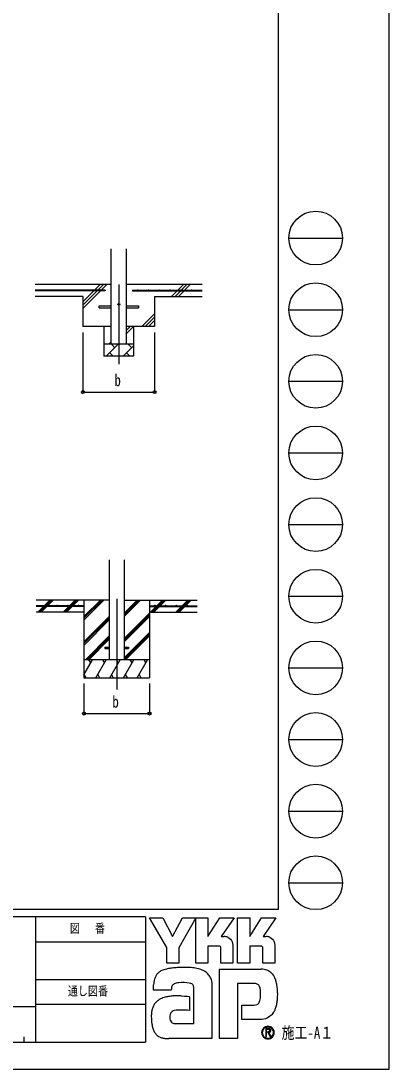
# Model space of a CAD drawing. Units: millimetres, scale not verified. Extents: x -12615 to 12615, y -8910 to 8910.
# Drawn here: x 9530 to 12615, y -8910 to -132 of the extents above; entities that cross this region are included whole.
import ezdxf
from ezdxf.enums import TextEntityAlignment as Align

# ---------------------------------------------------------------- set-up
doc = ezdxf.new("R2010")
doc.units = ezdxf.units.MM
doc.header["$LTSCALE"] = 40
for name, color, linetype in [('0-3_YKK_12', 2, 'Continuous'), ('0-4_YKK_13', 4, 'Continuous'), ('0-5_YKK_A1', 4, 'Continuous'), ('0-6_YKK_D', 6, 'Continuous'), ('0-7_YKK_ZWAK', 7, 'Continuous')]:
    doc.layers.add(name, color=color, linetype=linetype)
doc.styles.add('ＭＳ ゴシック', font='')
doc.styles.get('ＭＳ ゴシック').set_extended_font_data('MS Gothic')

msp = doc.modelspace()

# ---------------------------------------------------------------- linework, layer by layer
at = {"layer": '0-3_YKK_12'}
for p, q in [((10349.44, -2340.08), (10349.44, -3006.03)), ((10332.38, -4972.97), (10332.38, -5732.18))]:
    msp.add_line(p, q, dxfattribs=at)
at = {"layer": '0-4_YKK_13'}
for p, q in [((10184.44, -2517.08), (10286.94, -2517.08)), ((10184.44, -2533.08), (10184.44, -2517.08)), ((10184.44, -2533.08), (10286.94, -2533.08)), ((10411.94, -2517.08), (10514.44, -2517.08)), ((10411.94, -2533.08), (10514.44, -2533.08)), ((10514.44, -2517.08), (10514.44, -2533.08)), ((10232.38, -5377.68), (10232.38, -5386.68)), ((10232.38, -5377.68), (10269.88, -5377.68)), ((10232.38, -5386.68), (10269.88, -5386.68)), ((10394.88, -5377.68), (10432.38, -5377.68)), ((10394.88, -5386.68), (10432.38, -5386.68)), ((10432.38, -5377.68), (10432.38, -5386.68))]:
    msp.add_line(p, q, dxfattribs=at)
msp.add_circle((10349.44, -2505.08), 8, dxfattribs=at)
at = {"layer": '0-5_YKK_A1'}
for p, q in [((10286.94, -2840.08), (10286.94, -2040.08)), ((10411.94, -2040.08), (10411.94, -2840.08)), ((10286.94, -2340.08), (9649.44, -2340.08)), ((10145.37, -2387.58), (10192.87, -2340.08)), ((10173.66, -2387.58), (10221.16, -2340.08)), ((10201.94, -2387.58), (10249.44, -2340.08)), ((11049.44, -2340.08), (10411.94, -2340.08)), ((10845.37, -2387.58), (10892.87, -2340.08)), ((10873.66, -2387.58), (10921.16, -2340.08)), ((10901.94, -2387.58), (10949.44, -2340.08)), ((10234.44, -2387.58), (9649.44, -2387.58)), ((10234.44, -2392.58), (9649.44, -2392.58)), ((10049.44, -2440.08), (9649.44, -2440.08)), ((10049.44, -2540.08), (10196.94, -2392.58)), ((10049.44, -2483.52), (10140.37, -2392.58)), ((10049.44, -2511.8), (10168.66, -2392.58)), ((10049.44, -2440.08), (10049.44, -2690.08)), ((10234.44, -2387.58), (10234.44, -2392.58)), ((10464.44, -2387.58), (11049.44, -2387.58)), ((10464.44, -2387.58), (10464.44, -2392.58)), ((10464.44, -2392.58), (11049.44, -2392.58)), ((10649.44, -2440.08), (10649.44, -2690.08)), ((10649.44, -2440.08), (11049.44, -2440.08)), ((10792.87, -2440.08), (10840.37, -2392.58)), ((10821.16, -2440.08), (10868.66, -2392.58)), ((10849.44, -2440.08), (10896.94, -2392.58)), ((10542.87, -2690.08), (10649.44, -2583.52)), ((10571.16, -2690.08), (10649.44, -2611.8)), ((10286.94, -2690.08), (10049.44, -2690.08)), ((10224.44, -2690.08), (10224.44, -2940.08)), ((10411.94, -2751.75), (10473.61, -2690.08)), ((10411.94, -2723.47), (10445.32, -2690.08)), ((10649.44, -2690.08), (10411.94, -2690.08)), ((10474.44, -2690.08), (10474.44, -2940.08)), ((10599.44, -2690.08), (10649.44, -2640.08)), ((10474.44, -2840.08), (10224.44, -2840.08)), ((10245.18, -2940.08), (10345.18, -2840.08)), ((10267.04, -2840.08), (10286.94, -2820.18)), ((10316.62, -2868.64), (10288.07, -2840.08)), ((10386.6, -2940.08), (10474.44, -2852.24)), ((10458.04, -2868.64), (10429.49, -2840.08)), ((10474.44, -2940.08), (10224.44, -2940.08)), ((10273.73, -2911.53), (10302.28, -2940.08)), ((10415.15, -2911.53), (10443.7, -2940.08)), ((10269.88, -4645.83), (10269.88, -5482.18)), ((10394.88, -4645.83), (10394.88, -5482.18)), ((10269.88, -4982.18), (9657.38, -4982.18)), ((9724.21, -5029.68), (9771.71, -4982.18)), ((9743.21, -5024.83), (9785.85, -4982.18)), ((9752.5, -5029.68), (9800, -4982.18)), ((9936.34, -5029.68), (9983.84, -4982.18)), ((9950.48, -5029.68), (9997.99, -4982.18)), ((9964.63, -5029.68), (10012.13, -4982.18)), ((10057.38, -4982.18), (10057.38, -5632.18)), ((10057.38, -5149.06), (10224.26, -4982.18)), ((10057.38, -5134.92), (10210.12, -4982.18)), ((10057.38, -5120.78), (10195.98, -4982.18)), ((10394.88, -5119.93), (10532.63, -4982.18)), ((10394.88, -5105.79), (10518.49, -4982.18)), ((10394.88, -5091.65), (10504.34, -4982.18)), ((10394.88, -4982.18), (11007.38, -4982.18)), ((10607.38, -4982.18), (10607.38, -5632.18)), ((10668.97, -5029.68), (10716.48, -4982.18)), ((10683.12, -5029.68), (10730.62, -4982.18)), ((10697.26, -5029.68), (10744.76, -4982.18)), ((10881.11, -5029.68), (10928.61, -4982.18)), ((10895.25, -5029.68), (10942.75, -4982.18)), ((10909.39, -5029.68), (10956.89, -4982.18)), ((10057.38, -5029.68), (9657.38, -5029.68)), ((10057.38, -5034.68), (9657.38, -5034.68)), ((10057.38, -5082.18), (9657.38, -5082.18)), ((9671.71, -5082.18), (9719.21, -5034.68)), ((9685.85, -5082.18), (9733.35, -5034.68)), ((9699.99, -5082.18), (9747.5, -5034.68)), ((9738.35, -5029.68), (9740.02, -5028.02)), ((9885.25, -5080.78), (9931.34, -5034.68)), ((9897.98, -5082.18), (9945.48, -5034.68)), ((9912.13, -5082.18), (9959.63, -5034.68)), ((10057.38, -5029.68), (10057.38, -5034.68)), ((10394.88, -5303.78), (10607.38, -5091.28)), ((10607.38, -5029.68), (11007.38, -5029.68)), ((10607.38, -5029.68), (10607.38, -5034.68)), ((10607.38, -5034.68), (11007.38, -5034.68)), ((10607.38, -5082.18), (11007.38, -5082.18)), ((10616.47, -5082.18), (10663.97, -5034.68)), ((10630.62, -5082.18), (10678.12, -5034.68)), ((10644.76, -5082.18), (10692.26, -5034.68)), ((10828.61, -5082.18), (10876.11, -5034.68)), ((10842.75, -5082.18), (10890.25, -5034.68)), ((10856.89, -5082.18), (10904.39, -5034.68)), ((10057.38, -5332.91), (10269.88, -5120.41)), ((10057.38, -5347.05), (10269.88, -5134.55)), ((10057.38, -5361.19), (10269.88, -5148.7)), ((10394.88, -5317.92), (10607.38, -5105.42)), ((10394.88, -5332.06), (10607.38, -5119.56)), ((10394.88, -5465.91), (10607.38, -5253.41)), ((10070.24, -5482.18), (10269.88, -5282.54)), ((10084.38, -5482.18), (10269.88, -5296.68)), ((10098.52, -5482.18), (10269.88, -5310.83)), ((10394.88, -5480.05), (10607.38, -5267.55)), ((10406.89, -5482.18), (10607.38, -5281.69)), ((10607.38, -5482.18), (10057.38, -5482.18)), ((10057.38, -5607.63), (10129.81, -5482.18)), ((10114.81, -5508.17), (10099.8, -5482.18)), ((10158.67, -5632.18), (10245.28, -5482.18)), ((10230.28, -5508.16), (10215.28, -5482.18)), ((10274.14, -5632.18), (10360.75, -5482.18)), ((10345.75, -5508.17), (10330.74, -5482.18)), ((10389.61, -5632.18), (10476.22, -5482.18)), ((10461.22, -5508.17), (10446.21, -5482.18)), ((10505.08, -5632.18), (10591.69, -5482.18)), ((10576.69, -5508.16), (10561.69, -5482.18)), ((10058.2, -5606.2), (10073.2, -5632.18)), ((10173.67, -5606.2), (10188.67, -5632.18)), ((10289.14, -5606.2), (10304.14, -5632.18)), ((10404.61, -5606.2), (10419.61, -5632.18)), ((10520.08, -5606.2), (10535.08, -5632.18)), ((10057.38, -5632.18), (10607.38, -5632.18))]:
    msp.add_line(p, q, dxfattribs=at)
for centre in [(9739.44, -2385.08), (9829.44, -2385.08), (9919.44, -2385.08), (10009.44, -2385.08), (10099.44, -2385.08), (10189.44, -2385.08), (10509.44, -2385.08), (10599.44, -2385.08), (10689.44, -2385.08), (10779.44, -2385.08), (10869.44, -2385.08), (10959.44, -2385.08), (9742.38, -5027.18), (9832.38, -5027.18), (9922.38, -5027.18), (10012.38, -5027.18), (10652.38, -5027.18), (10742.38, -5027.18), (10832.38, -5027.18), (10922.38, -5027.18)]:
    msp.add_circle(centre, 2.5, dxfattribs=at)
at = {"layer": '0-6_YKK_D'}
for p, q in [((10049.44, -2740.08), (10049.44, -3241.08)), ((10649.44, -2740.08), (10649.44, -3241.08)), ((10049.44, -3240.08), (10649.44, -3240.08)), ((10057.38, -5682.18), (10057.38, -5933.18)), ((10607.38, -5682.18), (10607.38, -5933.18)), ((10057.38, -5932.18), (10607.38, -5932.18))]:
    msp.add_line(p, q, dxfattribs=at)
for centre in [(10049.44, -3240.08), (10649.44, -3240.08), (10057.38, -5932.18), (10607.38, -5932.18)]:
    msp.add_circle(centre, 12.75, dxfattribs=at)
at = {"layer": '0-7_YKK_ZWAK'}
for p, q in [((11685.06, 8325), (11685.06, -7575)), ((11775.06, -1950), (12225.06, -1950)), ((11775.06, -2550), (12225.06, -2550)), ((11775.06, -3150), (12225.06, -3150)), ((11775.06, -3750), (12225.06, -3750)), ((11775.06, -4350), (12225.06, -4350)), ((11775.06, -4950), (12225.06, -4950)), ((11775.06, -5550), (12225.06, -5550)), ((11775.06, -6150), (12225.06, -6150)), ((11775.06, -6750), (12225.06, -6750)), ((11775.06, -7350), (12225.06, -7350)), ((11685.06, -7575), (-11714.94, -7575)), ((9652.56, -7635), (6555.06, -7635)), ((9652.56, -7635), (9652.56, -8685)), ((10575.06, -7635), (9652.56, -7635)), ((10575.06, -7635), (10575.06, -8685)), ((9652.56, -7845), (10575.06, -7845)), ((9652.56, -8160), (10575.06, -8160)), ((6555.06, -8385), (9652.56, -8385)), ((10575.06, -8370), (9652.56, -8370)), ((6555.06, -8685), (9652.56, -8685)), ((9555.06, -8640), (9555.06, -8685)), ((9652.56, -8685), (10575.06, -8685)), ((11600.02, -8651.94), (11600.02, -8651.94))]:
    msp.add_line(p, q, dxfattribs=at)
for points in [[(-12615, -8910), (12615, -8910), (12615, 8910), (-12615, 8910)], [(10608.06, -7644), (10718.49, -7644), (10801.41, -7800.3), (10884.12, -7644), (10994.63, -7644), (10853.01, -7895.97), (10853.01, -8022.4), (10752.29, -8022.4), (10752.29, -7892.57)]]:
    msp.add_lwpolyline(points, close=True, dxfattribs=at)
for points in [[(11191.64, -7879.83), (11096.31, -7879.83), (11096.31, -8022.29), (10994.74, -8022.29), (10994.74, -7644), (11096.31, -7644), (11096.31, -7798.75), (11196.21, -7644), (11315.52, -7644), (11208.48, -7800.64), (11212.27, -7800.64), (11216.46, -7800.64), (11220.76, -7800.64), (11224.9, -7800.64), (11228.6, -7800.64), (11231.58, -7800.64), (11233.57, -7800.64), (11234.3, -7800.64)], [(11542.53, -7879.83), (11447.31, -7879.83), (11447.31, -8022.4), (11345.69, -8022.4), (11345.69, -7644), (11447.31, -7644), (11447.31, -7798.75), (11547.1, -7644), (11666.41, -7644), (11559.37, -7800.64), (11563.2, -7800.64), (11567.41, -7800.64), (11571.71, -7800.64), (11575.84, -7800.64), (11579.52, -7800.64), (11582.49, -7800.64), (11584.47, -7800.64), (11585.19, -7800.64)], [(11263.52, -7806.64), (11275.65, -7813.57), (11285.92, -7822.6), (11294.18, -7833.36), (11300.27, -7845.45), (11304.03, -7858.49), (11305.32, -7872.11), (11305.32, -8022.65), (11206.23, -8022.65), (11206.23, -7894.23)], [(11614.45, -7806.64), (11626.61, -7813.57), (11636.92, -7822.6), (11645.22, -7833.36), (11651.35, -7845.45), (11655.14, -7858.49), (11656.44, -7872.11), (11656.44, -8022.4), (11557.12, -8022.4), (11557.12, -7894.23)], [(11486.61, -8194.52), (11343.58, -8194.52), (11343.58, -8655), (11193.69, -8655), (11193.69, -8072.37), (11542.06, -8072.37)], [(11123.13, -8157.5), (11127.38, -8174.71), (11129.79, -8193.13), (11130.55, -8212.76), (11130.55, -8655), (10768.66, -8655)], [(11636.14, -8113.54), (11645.92, -8125.87), (11653.24, -8137.83), (11658.35, -8148.65)], [(10814.39, -8196.93), (10807.42, -8200.86), (10801.98, -8205.65), (10797.86, -8211.25), (10794.88, -8217.59), (10792.82, -8224.59), (10791.48, -8232.21), (10790.67, -8240.37), (10790.19, -8249), (10640.23, -8249.37), (10640.67, -8228.86), (10641.5, -8205.82)], [(10871.84, -8296.58), (10900.22, -8298.46), (10922.53, -8300.96), (10937.13, -8303.3), (10942.36, -8304.7), (10942.36, -8419.42), (10925.77, -8417.67), (10907.57, -8416.68), (10888.94, -8416.3), (10871.06, -8416.36), (10855.1, -8416.69), (10842.25, -8417.13), (10833.68, -8417.51), (10830.56, -8417.68), (10817.59, -8420.05), (10806.4, -8423.76), (10797.01, -8428.84), (10789.4, -8435.31), (10783.58, -8443.19), (10779.55, -8452.51), (10777.31, -8463.3), (10776.86, -8475.57), (10778.29, -8489.07), (10781.15, -8500.22), (10785.28, -8509.25), (10790.48, -8516.37), (10796.58, -8521.78), (10803.4, -8525.72), (10810.76, -8528.37), (10818.48, -8529.97), (10977.79, -8529.97), (10977.79, -8235.22), (10977.83, -8229.38), (10977.53, -8223.66), (10976.78, -8218.16), (10975.5, -8212.94), (10973.59, -8208.07), (10970.96, -8203.64), (10967.51, -8199.72), (10963.16, -8196.37)], [(10963.16, -8196.37), (10953.82, -8192.71), (10938.88, -8189.6), (10919.82, -8187.31), (10898.12, -8186.08), (10875.25, -8186.18), (10852.69, -8187.85)], [(11537.48, -8282.99), (11537.29, -8263.9), (11536.38, -8246.69), (11534.23, -8231.59), (11530.31, -8218.78)], [(11623.69, -8462.91), (11609.85, -8473.67), (11595.43, -8482.13), (11580.55, -8488.44), (11565.3, -8492.76), (11549.8, -8495.23), (11534.16, -8496.03), (11380.08, -8496.03), (11380.08, -8374.99), (11466.96, -8374.99), (11482.98, -8374.77), (11497.07, -8373.4), (11509.16, -8369.86)], [(11623.82, -8587.79), (11623.75, -8586.03), (11623.53, -8584.34), (11623.16, -8582.71), (11622.66, -8581.16), (11622.01, -8579.69), (11621.22, -8578.31), (11620.3, -8577.02), (11619.24, -8575.84), (11617.85, -8574.61), (11616.31, -8573.54), (11614.62, -8572.63), (11612.79, -8571.88), (11610.84, -8571.29), (11608.75, -8570.87), (11606.55, -8570.61), (11604.23, -8570.53), (11581.5, -8570.53), (11581.5, -8637.42), (11588.37, -8637.42), (11588.37, -8577.35), (11604.23, -8577.35), (11605.87, -8577.41), (11607.41, -8577.57), (11608.85, -8577.83), (11610.19, -8578.2), (11611.42, -8578.67), (11612.53, -8579.24), (11613.52, -8579.9), (11614.4, -8580.67)], [(11617.08, -8587.79), (11616.66, -8591.01), (11615.51, -8593.54), (11613.78, -8595.47), (11611.64, -8596.87), (11609.23, -8597.83), (11606.71, -8598.42), (11604.25, -8598.72), (11601.99, -8598.8), (11596.03, -8598.8), (11599.04, -8603.91), (11618.68, -8637.65), (11626.54, -8637.65), (11607.6, -8605.17), (11609.37, -8604.82), (11611.07, -8604.37), (11612.67, -8603.83), (11614.19, -8603.2), (11615.6, -8602.47), (11616.92, -8601.65), (11618.14, -8600.73), (11619.24, -8599.73)]]:
    msp.add_lwpolyline(points, dxfattribs=at)
for centre in [(12000.06, -1950), (12000.06, -2550), (12000.06, -3150), (12000.06, -3750), (12000.06, -4350), (12000.06, -4950), (12000.06, -5550), (12000.06, -6150), (12000.06, -6750), (12000.06, -7350)]:
    msp.add_circle(centre, 225, dxfattribs=at)
for centre, radius, start, end in [((11234.45, -7875.57), 74.93, 78.26798, 90.11215), ((11235.52, -7870.11), 69.37, 66.19963, 78.22058), ((11585.34, -7875.7), 75.07, 78.27851, 90.10826), ((11586.37, -7870.44), 69.7, 66.2483, 78.23226), ((11192.17, -7893.88), 14.06, 358.57817, 92.1683), ((11543.13, -7893.81), 14, 358.29941, 92.43455), ((10791.88, -8288.08), 219.75, 100.93159, 107.35499), ((10866.16, -8648.45), 587.69, 97.86054, 101.37938), ((10901.03, -8890.74), 832.48, 94.90201, 97.9576), ((10903.41, -8910.14), 852, 91.6169, 94.94971), ((10900.11, -8772.18), 714.01, 87.51794, 91.66439), ((10909.38, -8573.33), 514.94, 81.92631, 87.59083), ((10936.76, -8385.69), 325.32, 73.67137, 82.05943), ((10977.38, -8249.75), 183.45, 60.60528, 73.9085), ((11536.36, -8232.64), 160.37, 78.73198, 87.96551), ((11541.07, -8208.59), 135.87, 69.03034, 78.69541), ((10821.12, -8207.6), 179.04, 163.48385, 171.57982), ((10774.82, -8193.86), 130.74, 152.2125, 163.4865), ((10754.81, -8183.52), 108.22, 138.03852, 152.12015), ((10754.79, -8184.02), 108.55, 122.60463, 137.83438), ((10769.15, -8207.24), 135.84, 108.37421, 122.42809), ((10994.01, -8216.59), 146.41, 52.17347, 59.90542), ((11008.88, -8197.34), 122.08, 43.55042, 52.14561), ((11017.07, -8189.43), 110.69, 34.48659, 43.50182), ((11017.13, -8189.26), 110.55, 25.58915, 34.43128), ((11007.29, -8193.87), 121.41, 17.43089, 25.54591), ((11545.45, -8196.9), 123.38, 59.39484, 68.9885), ((11547.48, -8193.34), 119.28, 50.3012, 59.3616), ((11546.74, -8194.18), 120.4, 42.05209, 50.28551), ((11487.28, -8228.44), 188.76, 14.76267, 25.00486), ((10913.41, -8221.38), 272.36, 171.55622, 176.72493), ((10853.97, -8290.89), 101.95, 102.4979, 112.84632), ((10873.7, -8375.98), 189.3, 96.37207, 102.75341), ((11487.42, -8268.03), 73.52, 77.94572, 90.63794), ((11493.81, -8238.05), 42.86, 60.20991, 77.92418), ((11497.96, -8230.26), 34.04, 39.8078, 59.75378), ((11492.14, -8234.71), 41.37, 22.65544, 39.38165), ((11371.51, -8259.99), 308.76, 7.9139, 14.95041), ((11255.87, -8276.8), 425.61, 2.54376, 8.01251), ((10757.63, -8443.54), 133.55, 120.60724, 130.53081), ((10771.85, -8467.72), 161.6, 112.58838, 120.58162), ((10790.98, -8513.7), 211.4, 106.61303, 112.59024), ((10821.07, -8614.84), 316.93, 99.87193, 106.59825), ((10837.93, -8709.82), 413.39, 94.78469, 99.91711), ((10846.14, -8804.31), 508.24, 90.80099, 94.81812), ((10847.39, -8874.68), 578.61, 87.57779, 90.82714), ((11460.15, -8319.42), 74.48, 334.00676, 347.34989), ((11377.49, -8300.27), 159.33, 347.14308, 355.40008), ((11196.61, -8284.73), 340.88, 355.2339, 0.29193), ((11208.51, -8281.51), 473.02, 352.8937, 357.82206), ((11189.59, -8280.29), 491.98, 357.76419, 2.60674), ((10826.95, -8462.09), 204.02, 164.97537, 174.56739), ((10777.37, -8448.87), 152.71, 153.89178, 164.94341), ((10754.78, -8438.01), 127.65, 142.04688, 153.80771), ((10750.42, -8434.88), 122.29, 130.60221, 141.94427), ((11495.16, -8338.28), 34.54, 293.91672, 314.09376), ((11490.45, -8334.13), 40.8, 314.78099, 333.92928), ((11551.08, -8368.28), 118.04, 326.23251, 339.61931), ((11440.22, -8325.35), 236.92, 339.22498, 347.31457), ((11307.45, -8294.38), 373.25, 347.15166, 352.97565), ((10914.4, -8470.46), 291.87, 174.55588, 182.47272), ((11077.49, -8467.89), 454.94, 181.90948, 187.89042), ((11523.69, -8350.16), 150.71, 311.57033, 318.66243), ((11506.24, -8334.86), 173.92, 318.67367, 325.29112), ((10886.08, -8494.82), 261.65, 187.80471, 196.36971), ((10785.01, -8524.67), 156.26, 196.3102, 208.20993), ((10741.01, -8548.09), 106.41, 208.29777, 223.35561), ((11600.11, -8604.57), 52.92, 90.09157, 179.92363), ((11599.77, -8604.4), 47.06, 134.8007, 180.12175), ((11599.91, -8604.13), 46.97, 89.86602, 135.149), ((11600.1, -8604.47), 52.82, 44.93442, 90.08536), ((11600.12, -8604.49), 47.33, 45.03108, 90.11509), ((11607.02, -8587.51), 10.06, 358.3894, 42.86139), ((11607.22, -8588.27), 16.6, 316.37674, 1.6565), ((11600.15, -8604.5), 47.31, 0.00643, 45.07115), ((11600.52, -8604.31), 52.41, 359.78949, 45.13288), ((10731.08, -8556.83), 93.2, 223.64205, 239.63663), ((10739.32, -8541.84), 110.3, 239.8785, 253.65355), ((10754.4, -8490.03), 164.26, 253.69102, 263.74909), ((10767.18, -8376.29), 278.71, 263.68487, 270.30455), ((11599.78, -8604.63), 52.6, 179.86065, 225.14399), ((11599.58, -8604.7), 46.87, 179.75513, 225.29722), ((11600.03, -8604.63), 52.77, 224.94536, 269.98445), ((11599.93, -8605.12), 46.82, 224.62822, 270.10973), ((11600.03, -8604.37), 53.04, 269.98802, 314.93777), ((11599.95, -8604.42), 47.52, 270.09072, 359.90926), ((11600.39, -8604.71), 52.54, 314.92572, 0.23508)]:
    msp.add_arc(centre, radius, start, end, dxfattribs=at)

# ---------------------------------------------------------------- texts
at = {"layer": '0-6_YKK_D', "style": 'ＭＳ ゴシック', "width": 0.8}
for p in [(10313.44, -3220.08), (10296.38, -5912.18)]:
    msp.add_text('b', height=98.97, dxfattribs=at).set_placement(p, align=Align.BOTTOM_LEFT)
at = {"layer": '0-7_YKK_ZWAK', "style": 'ＭＳ ゴシック', "width": 0.8}
for s, height, p in [('図\u3000 番', 76.98, (9940.21, -7792.5)), ('通し図番', 76.98, (9923.41, -8317.5)), ('施工-A１', 98.97, (11715.06, -8685))]:
    msp.add_text(s, height=height, dxfattribs=at).set_placement(p, align=Align.BOTTOM_LEFT)

doc.saveas('drawing.dxf')
